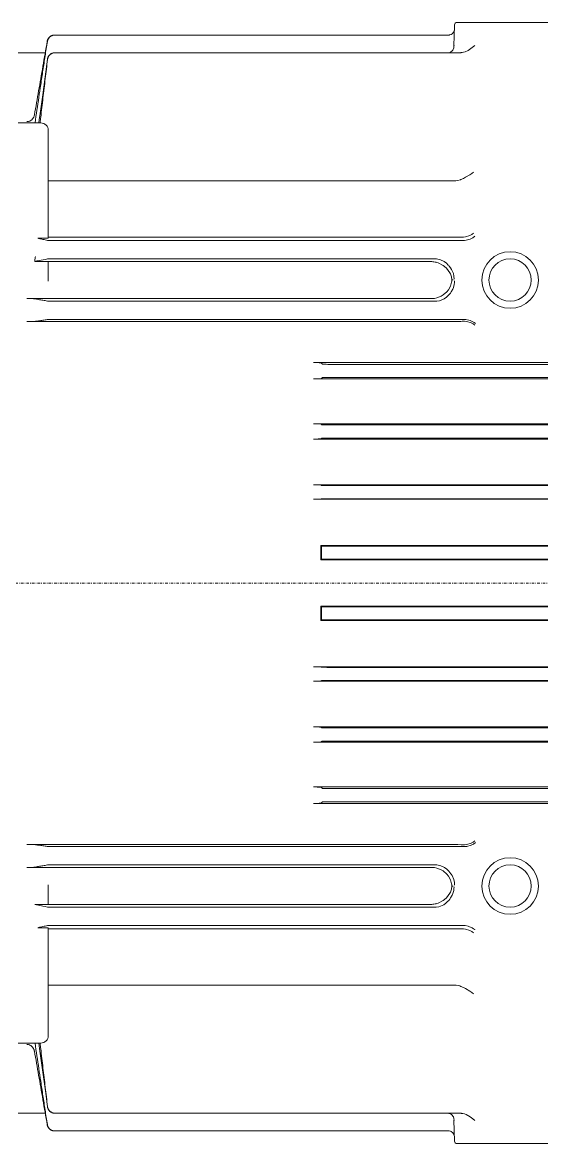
# Model space of a CAD drawing. Header units: metres. Extents: x -105 to 1484, y -92 to 1115.
# Drawn here: x 1021.1 to 1124, y 834.2 to 1056.2 of the extents above; entities that cross this region are included whole.
import ezdxf

# ---------------------------------------------------------------- set-up
doc = ezdxf.new("R2010")
doc.units = ezdxf.units.M
doc.linetypes.add('DASHDOT', pattern=[1, 0.5, -0.25, 0, -0.25])
doc.layers.add('1', color=7, linetype='CONTINUOUS')
doc.layers.add('4', color=7, linetype='CONTINUOUS')

# ---------------------------------------------------------------- blocks, each defined once
blk = doc.blocks.new('BLOCK001')
at = {"layer": '1', "color": 15, "linetype": 'DASHDOT', "lineweight": 9}
blk.add_line((513.71, 945.17), (1483.99, 945.17), dxfattribs=at)
at = {"layer": '4', "color": 15, "linetype": 'CONTINUOUS', "lineweight": 9}
for p, q in [((1106.73, 1055.69), (1106.62, 1051.5)), ((1107.23, 1056.17), (1128.26, 1056.17)), ((1102.68, 1053.67), (1027.53, 1053.67)), ((1025.64, 1050.17), (1020.24, 1050.17)), ((1027.58, 1050.17), (1107.82, 1050.17)), ((1020.24, 1036.28), (1024.74, 1036.28)), ((1026.24, 1034.78), (1026.24, 1034.41)), ((1026.24, 1034.41), (1026.24, 1023.14)), ((1106.55, 1024.78), (1026.24, 1024.78)), ((1026.24, 1023.14), (1026.24, 1021.54)), ((1026.24, 1013.47), (1026.24, 1021.54)), ((1024.74, 1013.43), (1024.18, 1013.43)), ((1026.24, 1013.64), (1106.55, 1013.64)), ((1027.58, 1012.97), (1107.82, 1012.97)), ((1023.55, 1008.86), (1026.24, 1008.86)), ((1026.24, 1004.96), (1026.24, 1008.86)), ((1102.03, 1008.81), (1026.24, 1008.81)), ((1027.56, 1009.37), (1102.59, 1009.37)), ((1021.98, 1001.49), (1102.16, 1001.49)), ((1102.68, 1000.97), (1027.53, 1000.97)), ((1103.65, 996.92), (1022.01, 996.92)), ((1107.94, 997.37), (1027.51, 997.37)), ((1078.79, 988.81), (1113.45, 988.81)), ((1275.55, 988.47), (1082.04, 988.47)), ((1122.04, 988.81), (1203.45, 988.81)), ((1275.57, 985.87), (1082.01, 985.87)), ((1279.74, 985.57), (1078.78, 985.57)), ((1078.78, 976.69), (1279.74, 976.69)), ((1275.68, 976.47), (1081.92, 976.47)), ((1279.74, 973.68), (1078.78, 973.68)), ((1275.71, 973.87), (1081.9, 973.87)), ((1078.78, 964.61), (1196.71, 964.61)), ((1196.77, 964.47), (1081.84, 964.47)), ((1195.46, 961.75), (1078.78, 961.75)), ((1195.55, 961.87), (1081.83, 961.87)), ((1080.24, 952.57), (1080.24, 949.78)), ((1080.24, 952.57), (1279.74, 952.57)), ((1276.02, 952.47), (1080.34, 952.47)), ((1279.74, 949.78), (1080.24, 949.78)), ((1276.04, 949.87), (1080.34, 949.87)), ((1080.24, 940.57), (1080.24, 937.77)), ((1080.24, 940.57), (1279.74, 940.57)), ((1276.04, 940.47), (1080.34, 940.47)), ((1279.74, 937.77), (1080.24, 937.77)), ((1276.02, 937.87), (1080.34, 937.87)), ((1078.78, 928.6), (1195.46, 928.6)), ((1195.55, 928.47), (1081.83, 928.47)), ((1196.77, 925.87), (1081.84, 925.87)), ((1196.71, 925.73), (1078.78, 925.73)), ((1078.78, 916.67), (1279.74, 916.67)), ((1275.71, 916.47), (1081.9, 916.47)), ((1279.74, 913.65), (1078.78, 913.65)), ((1275.68, 913.87), (1081.92, 913.87)), ((1078.78, 904.78), (1279.74, 904.78)), ((1275.57, 904.47), (1082.01, 904.47)), ((1113.45, 901.53), (1078.79, 901.53)), ((1275.55, 901.87), (1082.04, 901.87)), ((1203.45, 901.53), (1122.04, 901.53)), ((1022.01, 893.42), (1103.65, 893.42)), ((1107.94, 892.97), (1027.51, 892.97)), ((1102.16, 888.85), (1021.98, 888.85)), ((1102.68, 889.37), (1027.53, 889.37)), ((1026.24, 881.48), (1026.24, 885.39)), ((1026.24, 881.48), (1023.55, 881.48)), ((1026.24, 881.54), (1102.03, 881.54)), ((1027.56, 880.97), (1102.59, 880.97)), ((1024.18, 876.91), (1024.74, 876.91)), ((1027.58, 877.37), (1107.82, 877.37)), ((1026.24, 868.81), (1026.24, 876.87)), ((1106.55, 876.71), (1026.24, 876.71)), ((1026.24, 868.81), (1026.24, 867.21)), ((1026.24, 867.21), (1026.24, 855.93)), ((1026.24, 865.56), (1106.55, 865.56)), ((1026.24, 855.93), (1026.24, 855.56)), ((1020.24, 854.06), (1024.74, 854.06)), ((1025.64, 840.17), (1020.24, 840.17)), ((1027.58, 840.17), (1107.82, 840.17)), ((1106.73, 834.66), (1106.62, 838.84)), ((1102.68, 836.67), (1027.53, 836.67)), ((1128.26, 834.17), (1107.23, 834.17))]:
    blk.add_line(p, q, dxfattribs=at)
for points in [[(1105.57, 1053.67), (1105.67, 1053.67), (1105.76, 1053.69), (1106.05, 1053.77), (1106.23, 1053.9), (1106.57, 1054.33), (1106.69, 1054.66), (1106.71, 1055)], [(1105.57, 1053.67), (1105.57, 1053.67), (1105.57, 1053.67), (1105.2, 1053.67), (1104.77, 1053.67), (1104.04, 1053.67), (1103.78, 1053.67), (1103.23, 1053.67), (1102.96, 1053.67), (1102.68, 1053.67)], [(1106.63, 1051.63), (1106.63, 1051.63), (1106.63, 1051.63), (1106.62, 1051.39), (1106.58, 1051.14), (1106.4, 1050.71), (1106.27, 1050.52), (1105.96, 1050.28), (1105.8, 1050.21), (1105.57, 1050.18), (1105.53, 1050.17), (1105.48, 1050.17)], [(1108.23, 1050.21), (1108.53, 1050.26), (1108.82, 1050.36), (1109.41, 1050.63), (1109.7, 1050.81), (1110.25, 1051.2), (1110.51, 1051.41), (1110.75, 1051.63), (1110.75, 1051.63), (1110.76, 1051.63)], [(1024.36, 1036.28), (1024.46, 1036.97), (1024.56, 1037.66), (1025.14, 1041.83), (1025.62, 1045.37), (1026.07, 1048.87)], [(1023.49, 1037.9), (1023.44, 1037.66), (1023.36, 1037.44), (1023.11, 1037.06), (1022.97, 1036.9), (1022.68, 1036.7), (1022.55, 1036.64), (1022.29, 1036.56), (1022.15, 1036.53), (1022.01, 1036.53)], [(1108, 1025.06), (1108.47, 1025.26), (1108.92, 1025.5), (1109.76, 1026), (1110.14, 1026.26), (1110.48, 1026.53), (1110.48, 1026.53), (1110.48, 1026.53)], [(1106.55, 1024.78), (1106.96, 1024.78), (1107.37, 1024.84), (1107.84, 1024.99), (1107.92, 1025.02), (1108, 1025.06)], [(1108, 1013.63), (1107.79, 1013.63), (1107.56, 1013.63), (1107.07, 1013.64), (1106.81, 1013.64), (1106.55, 1013.64)], [(1108, 1013.63), (1108.47, 1013.63), (1108.92, 1013.7), (1109.76, 1013.98), (1110.14, 1014.18), (1110.48, 1014.44), (1110.48, 1014.44), (1110.48, 1014.44)], [(1110.76, 1013.82), (1110.75, 1013.82), (1110.75, 1013.82), (1110.33, 1013.49), (1109.84, 1013.25), (1109.04, 1013.04), (1108.72, 1012.99), (1108.34, 1012.97), (1108.29, 1012.97), (1108.23, 1012.97)], [(1023.69, 1009.85), (1023.66, 1009.67), (1023.63, 1009.47), (1023.59, 1009.14), (1023.57, 1009), (1023.55, 1008.86)], [(1026.07, 1009.34), (1025.66, 1009.26), (1025.23, 1009.17), (1024.4, 1009.02), (1023.98, 1008.94), (1023.55, 1008.86)], [(1105.48, 1008.14), (1105.48, 1008.14), (1105.47, 1008.14), (1105.11, 1008.52), (1104.68, 1008.82), (1103.95, 1009.14), (1103.68, 1009.23), (1103.14, 1009.34), (1102.87, 1009.37), (1102.59, 1009.37)], [(1103.25, 1008.62), (1103.5, 1008.55), (1103.72, 1008.45), (1104.21, 1008.2), (1104.46, 1008.04), (1105.05, 1007.57), (1105.33, 1007.24), (1105.92, 1006.38), (1106.14, 1005.78), (1106.2, 1005.21)], [(1105.48, 1008.14), (1105.57, 1008.04), (1105.67, 1007.93), (1105.96, 1007.55), (1106.14, 1007.26), (1106.51, 1006.43), (1106.62, 1005.9), (1106.63, 1005.35), (1106.63, 1005.35), (1106.63, 1005.35)], [(1106.2, 1005.21), (1106.19, 1004.97), (1106.15, 1004.73), (1106.01, 1004.21), (1105.9, 1003.92), (1105.53, 1003.23), (1105.22, 1002.83), (1104.49, 1002.2), (1104.09, 1001.95), (1103.23, 1001.61), (1102.78, 1001.52), (1102.32, 1001.5)], [(1106.72, 1005), (1106.72, 1004.99), (1106.72, 1004.99), (1106.72, 1004.65), (1106.67, 1004.31), (1106.49, 1003.66), (1106.36, 1003.34), (1106.05, 1002.8), (1105.9, 1002.58), (1105.67, 1002.31), (1105.62, 1002.26), (1105.57, 1002.21)], [(1106.43, 1005.21), (1106.43, 1005.21), (1106.43, 1005.21), (1106.35, 1005.21), (1106.28, 1005.21), (1106.2, 1005.21)], [(1023.46, 1001.45), (1023.42, 1001.46), (1023.34, 1001.47), (1023.09, 1001.48), (1022.94, 1001.48), (1022.65, 1001.49), (1022.52, 1001.49), (1022.26, 1001.49), (1022.12, 1001.49), (1021.98, 1001.49)], [(1102.68, 1000.97), (1103.2, 1000.97), (1103.72, 1001.07), (1104.68, 1001.47), (1105.12, 1001.76), (1105.52, 1002.15), (1105.54, 1002.18), (1105.57, 1002.21)], [(1103.65, 996.92), (1104.22, 996.92), (1104.79, 996.93), (1106.05, 996.94), (1106.74, 996.95), (1107.66, 996.97), (1107.97, 996.98), (1108.24, 996.99)], [(1108.24, 996.99), (1108.73, 997), (1109.17, 996.93), (1109.99, 996.69), (1110.39, 996.5), (1110.74, 996.24), (1110.74, 996.24), (1110.75, 996.24)], [(1108.38, 997.37), (1108.68, 997.38), (1108.98, 997.34), (1109.56, 997.22), (1109.84, 997.13), (1110.38, 996.88), (1110.64, 996.73), (1110.87, 996.55), (1110.88, 996.54), (1110.88, 996.54)], [(1080.28, 988.77), (1080.28, 988.78), (1080.23, 988.78), (1080.04, 988.79), (1079.91, 988.8), (1079.62, 988.81), (1079.47, 988.81), (1079.14, 988.81), (1078.96, 988.81), (1078.79, 988.81)], [(1080.54, 988.51), (1080.53, 988.52), (1080.52, 988.54), (1080.43, 988.62), (1080.36, 988.7), (1080.28, 988.77)], [(1082.04, 988.47), (1081.85, 988.47), (1081.65, 988.47), (1081.29, 988.48), (1081.13, 988.48), (1080.85, 988.49), (1080.74, 988.49), (1080.59, 988.5), (1080.55, 988.51), (1080.54, 988.51)], [(1122.04, 988.81), (1121.19, 988.81), (1120.36, 988.81), (1119.05, 988.81), (1118.76, 988.81), (1118.28, 988.81), (1118.1, 988.81), (1117.77, 988.81), (1117.62, 988.81), (1117.27, 988.81), (1117.08, 988.81), (1116.54, 988.81), (1116.19, 988.81), (1115.04, 988.81), (1114.38, 988.81), (1113.61, 988.81), (1113.53, 988.81), (1113.45, 988.81)], [(1080.28, 985.61), (1080.35, 985.68), (1080.42, 985.75), (1080.5, 985.82), (1080.5, 985.83), (1080.51, 985.83)], [(1080.51, 985.83), (1080.52, 985.84), (1080.56, 985.84), (1080.72, 985.85), (1080.83, 985.86), (1081.11, 985.87), (1081.28, 985.87), (1081.64, 985.87), (1081.82, 985.87), (1082.01, 985.87)], [(1078.78, 985.57), (1078.97, 985.57), (1079.15, 985.57), (1079.49, 985.57), (1079.65, 985.58), (1079.93, 985.58), (1080.05, 985.59), (1080.23, 985.6), (1080.28, 985.6), (1080.28, 985.61)], [(1080.28, 976.65), (1080.28, 976.66), (1080.23, 976.66), (1080.06, 976.67), (1079.93, 976.68), (1079.65, 976.68), (1079.49, 976.69), (1079.15, 976.69), (1078.97, 976.69), (1078.78, 976.69)], [(1080.42, 976.51), (1080.42, 976.52), (1080.41, 976.52), (1080.37, 976.57), (1080.32, 976.61), (1080.28, 976.65)], [(1081.92, 976.47), (1081.73, 976.47), (1081.53, 976.47), (1081.17, 976.48), (1081.01, 976.48), (1080.73, 976.49), (1080.62, 976.49), (1080.47, 976.5), (1080.43, 976.51), (1080.42, 976.51)], [(1078.78, 973.68), (1078.97, 973.68), (1079.16, 973.68), (1079.51, 973.68), (1079.68, 973.69), (1079.96, 973.69), (1080.07, 973.7), (1080.23, 973.71), (1080.28, 973.71), (1080.28, 973.72)], [(1080.4, 973.83), (1080.41, 973.84), (1080.45, 973.84), (1080.61, 973.85), (1080.72, 973.86), (1081, 973.87), (1081.17, 973.87), (1081.52, 973.87), (1081.71, 973.87), (1081.9, 973.87)], [(1080.28, 964.57), (1080.28, 964.58), (1080.23, 964.58), (1080.07, 964.59), (1079.95, 964.6), (1079.66, 964.6), (1079.5, 964.61), (1079.14, 964.61), (1078.96, 964.61), (1078.78, 964.61)], [(1081.84, 964.47), (1081.65, 964.47), (1081.45, 964.47), (1081.09, 964.48), (1080.93, 964.48), (1080.65, 964.49), (1080.54, 964.49), (1080.39, 964.5), (1080.35, 964.51), (1080.34, 964.51)], [(1078.78, 961.75), (1078.98, 961.75), (1079.17, 961.75), (1079.53, 961.75), (1079.69, 961.75), (1079.97, 961.76), (1080.08, 961.77), (1080.23, 961.78), (1080.28, 961.78), (1080.28, 961.79)], [(1080.33, 961.83), (1080.34, 961.84), (1080.38, 961.84), (1080.54, 961.85), (1080.65, 961.86), (1080.93, 961.87), (1081.1, 961.87), (1081.46, 961.87), (1081.64, 961.87), (1081.83, 961.87)], [(1080.34, 952.47), (1080.33, 952.48), (1080.32, 952.49), (1080.29, 952.52), (1080.27, 952.55), (1080.24, 952.57)], [(1080.34, 949.87), (1080.34, 950.31), (1080.34, 950.74), (1080.34, 951.61), (1080.34, 952.04), (1080.34, 952.47)], [(1080.24, 949.78), (1080.27, 949.8), (1080.29, 949.83), (1080.32, 949.86), (1080.33, 949.87), (1080.34, 949.87)], [(1080.34, 940.47), (1080.33, 940.48), (1080.32, 940.49), (1080.29, 940.52), (1080.27, 940.54), (1080.24, 940.57)], [(1080.34, 937.87), (1080.34, 938.3), (1080.34, 938.74), (1080.34, 939.6), (1080.34, 940.04), (1080.34, 940.47)], [(1080.24, 937.77), (1080.27, 937.8), (1080.29, 937.82), (1080.32, 937.86), (1080.33, 937.86), (1080.34, 937.87)], [(1080.28, 928.56), (1080.28, 928.57), (1080.23, 928.57), (1080.07, 928.58), (1079.96, 928.58), (1079.67, 928.59), (1079.51, 928.59), (1079.15, 928.6), (1078.97, 928.6), (1078.78, 928.6)], [(1081.83, 928.47), (1081.64, 928.47), (1081.44, 928.47), (1081.08, 928.48), (1080.92, 928.48), (1080.64, 928.49), (1080.53, 928.49), (1080.38, 928.5), (1080.34, 928.51), (1080.33, 928.51)], [(1078.78, 925.73), (1078.97, 925.73), (1079.16, 925.73), (1079.52, 925.74), (1079.68, 925.74), (1079.96, 925.75), (1080.07, 925.75), (1080.23, 925.76), (1080.28, 925.77), (1080.28, 925.77)], [(1080.34, 925.83), (1080.35, 925.84), (1080.39, 925.84), (1080.55, 925.85), (1080.66, 925.86), (1080.94, 925.87), (1081.11, 925.87), (1081.47, 925.87), (1081.65, 925.87), (1081.84, 925.87)], [(1080.28, 916.63), (1080.28, 916.63), (1080.23, 916.64), (1080.06, 916.65), (1079.95, 916.65), (1079.66, 916.66), (1079.49, 916.66), (1079.14, 916.67), (1078.96, 916.67), (1078.78, 916.67)], [(1081.9, 916.47), (1081.7, 916.47), (1081.51, 916.47), (1081.15, 916.48), (1080.99, 916.48), (1080.71, 916.49), (1080.6, 916.49), (1080.45, 916.5), (1080.41, 916.51), (1080.4, 916.51)], [(1078.78, 913.65), (1078.97, 913.65), (1079.15, 913.66), (1079.5, 913.66), (1079.66, 913.66), (1079.94, 913.67), (1080.06, 913.67), (1080.23, 913.68), (1080.28, 913.69), (1080.28, 913.69)], [(1080.28, 913.69), (1080.32, 913.74), (1080.36, 913.78), (1080.41, 913.82), (1080.42, 913.83), (1080.42, 913.83)], [(1080.42, 913.83), (1080.43, 913.84), (1080.47, 913.84), (1080.63, 913.85), (1080.74, 913.86), (1081.02, 913.87), (1081.19, 913.87), (1081.54, 913.87), (1081.73, 913.87), (1081.92, 913.87)], [(1080.28, 904.74), (1080.28, 904.74), (1080.23, 904.75), (1080.05, 904.76), (1079.93, 904.76), (1079.64, 904.77), (1079.48, 904.77), (1079.14, 904.78), (1078.97, 904.78), (1078.78, 904.78)], [(1080.51, 904.51), (1080.51, 904.51), (1080.51, 904.52), (1080.43, 904.59), (1080.36, 904.66), (1080.28, 904.74)], [(1082.01, 904.47), (1081.82, 904.47), (1081.62, 904.47), (1081.26, 904.48), (1081.1, 904.48), (1080.82, 904.49), (1080.71, 904.49), (1080.56, 904.5), (1080.52, 904.51), (1080.51, 904.51)], [(1078.79, 901.53), (1078.96, 901.53), (1079.14, 901.53), (1079.47, 901.54), (1079.63, 901.54), (1079.91, 901.55), (1080.03, 901.55), (1080.17, 901.56), (1080.21, 901.56), (1080.27, 901.57), (1080.28, 901.57), (1080.28, 901.57)], [(1080.28, 901.57), (1080.35, 901.64), (1080.42, 901.71), (1080.51, 901.8), (1080.52, 901.82), (1080.54, 901.83)], [(1080.54, 901.83), (1080.55, 901.84), (1080.59, 901.84), (1080.75, 901.85), (1080.86, 901.86), (1081.14, 901.87), (1081.31, 901.87), (1081.66, 901.87), (1081.85, 901.87), (1082.04, 901.87)], [(1113.45, 901.53), (1114.3, 901.53), (1115.12, 901.53), (1116.44, 901.53), (1116.73, 901.53), (1117.21, 901.53), (1117.38, 901.53), (1117.71, 901.53), (1117.87, 901.53), (1118.21, 901.53), (1118.4, 901.53), (1118.95, 901.53), (1119.29, 901.53), (1120.45, 901.53), (1121.11, 901.53), (1121.88, 901.53), (1121.96, 901.53), (1122.04, 901.53)], [(1023.49, 893.39), (1023.44, 893.39), (1023.36, 893.4), (1023.11, 893.41), (1022.97, 893.41), (1022.68, 893.42), (1022.55, 893.42), (1022.29, 893.42), (1022.15, 893.42), (1022.01, 893.42)], [(1108.24, 893.36), (1108.15, 893.36), (1108.05, 893.36), (1107.35, 893.38), (1106.62, 893.4), (1105.48, 893.41), (1105.11, 893.42), (1104.38, 893.42), (1104.02, 893.42), (1103.65, 893.42)], [(1108.24, 893.36), (1108.73, 893.34), (1109.17, 893.41), (1109.99, 893.65), (1110.39, 893.85), (1110.74, 894.1), (1110.74, 894.1), (1110.75, 894.1)], [(1110.88, 893.8), (1110.88, 893.8), (1110.87, 893.8), (1110.46, 893.49), (1109.99, 893.25), (1109.17, 893.03), (1108.86, 892.99), (1108.49, 892.97), (1108.44, 892.97), (1108.38, 892.97)], [(1021.98, 888.85), (1022.14, 888.85), (1022.31, 888.85), (1022.62, 888.86), (1022.77, 888.86), (1023.06, 888.87), (1023.18, 888.87), (1023.37, 888.88), (1023.43, 888.89), (1023.46, 888.89)], [(1102.32, 888.85), (1102.78, 888.83), (1103.23, 888.73), (1104.09, 888.39), (1104.49, 888.15), (1105.22, 887.51), (1105.53, 887.12), (1105.9, 886.42), (1106.01, 886.14), (1106.15, 885.62), (1106.19, 885.38), (1106.2, 885.14)], [(1105.57, 888.14), (1105.57, 888.14), (1105.57, 888.14), (1105.2, 888.52), (1104.77, 888.82), (1104.04, 889.14), (1103.78, 889.23), (1103.23, 889.34), (1102.96, 889.37), (1102.68, 889.37)], [(1105.57, 888.14), (1105.67, 888.04), (1105.76, 887.93), (1106.05, 887.55), (1106.23, 887.26), (1106.6, 886.43), (1106.71, 885.9), (1106.72, 885.35), (1106.72, 885.35), (1106.72, 885.35)], [(1103.25, 881.72), (1103.5, 881.8), (1103.72, 881.89), (1104.21, 882.14), (1104.46, 882.31), (1105.05, 882.77), (1105.33, 883.1), (1105.92, 883.96), (1106.14, 884.56), (1106.2, 885.14)], [(1106.63, 885), (1106.63, 884.99), (1106.63, 884.99), (1106.62, 884.65), (1106.58, 884.31), (1106.4, 883.66), (1106.27, 883.34), (1105.96, 882.8), (1105.8, 882.57), (1105.57, 882.31), (1105.53, 882.26), (1105.48, 882.21)], [(1106.2, 885.14), (1106.28, 885.14), (1106.35, 885.14), (1106.43, 885.14), (1106.43, 885.14), (1106.43, 885.14)], [(1023.55, 881.48), (1023.93, 881.42), (1024.3, 881.35), (1025.14, 881.19), (1025.62, 881.1), (1026.07, 881.01)], [(1102.59, 880.97), (1103.11, 880.97), (1103.63, 881.07), (1104.59, 881.47), (1105.03, 881.76), (1105.42, 882.15), (1105.45, 882.18), (1105.48, 882.21)], [(1108.23, 877.37), (1108.53, 877.38), (1108.82, 877.34), (1109.41, 877.22), (1109.7, 877.12), (1110.25, 876.87), (1110.51, 876.71), (1110.75, 876.53), (1110.75, 876.52), (1110.76, 876.52)], [(1106.55, 876.71), (1106.96, 876.71), (1107.37, 876.71), (1107.84, 876.71), (1107.92, 876.71), (1108, 876.72)], [(1108, 876.72), (1108.47, 876.72), (1108.92, 876.65), (1109.76, 876.36), (1110.14, 876.16), (1110.48, 875.91), (1110.48, 875.9), (1110.48, 875.9)], [(1108, 865.29), (1107.79, 865.38), (1107.56, 865.45), (1107.07, 865.54), (1106.81, 865.56), (1106.55, 865.56)], [(1108, 865.29), (1108.47, 865.08), (1108.92, 864.85), (1109.76, 864.35), (1110.14, 864.08), (1110.48, 863.82), (1110.48, 863.81), (1110.48, 863.81)], [(1026.07, 841.48), (1025.66, 844.64), (1025.23, 847.83), (1024.66, 852), (1024.51, 853.03), (1024.36, 854.06)], [(1105.48, 840.17), (1105.57, 840.17), (1105.67, 840.16), (1105.96, 840.07), (1106.14, 839.95), (1106.51, 839.49), (1106.62, 839.11), (1106.63, 838.72), (1106.63, 838.71), (1106.63, 838.71)], [(1110.76, 838.71), (1110.75, 838.71), (1110.75, 838.72), (1110.33, 839.1), (1109.84, 839.47), (1109.04, 839.9), (1108.72, 840.03), (1108.34, 840.12), (1108.29, 840.13), (1108.23, 840.14)], [(1102.68, 836.67), (1103.2, 836.67), (1103.72, 836.67), (1104.68, 836.67), (1105.12, 836.67), (1105.52, 836.67), (1105.54, 836.67), (1105.57, 836.67)], [(1106.71, 835.34), (1106.7, 835.54), (1106.65, 835.74), (1106.49, 836.13), (1106.36, 836.32), (1106.05, 836.56), (1105.9, 836.64), (1105.67, 836.67), (1105.62, 836.67), (1105.57, 836.67)]]:
    blk.add_lwpolyline(points, dxfattribs=at)
for centre, radius in [((1117.74, 1005.17), 5.6), ((1117.74, 1005.17), 4.19), ((1117.74, 885.17), 5.6), ((1117.74, 885.17), 4.19)]:
    blk.add_circle(centre, radius, dxfattribs=at)
for centre, radius, start, end in [((1107.23, 1055.67), 0.5, 90, 178.5), ((1024.74, 1034.78), 1.5, 0, 90), ((1024.74, 855.56), 1.5, 270, 0), ((1107.23, 834.67), 0.5, 181.5, 270)]:
    blk.add_arc(centre, radius, start, end, dxfattribs=at)
for centre, major_axis, start_param, end_param in [((1024.74, 1013.47), (1.5, 0), -1.570796, 0), ((1024.74, 876.87), (-1.5, 0), 3.141593, -1.570796)]:
    blk.add_ellipse(centre, major_axis=major_axis, ratio=0.028378, start_param=start_param, end_param=end_param, dxfattribs=at)
for points in [[(1024.74, 1045.01), (1024.89, 1045.83), (1025.17, 1047.48), (1025.6, 1049.95), (1025.89, 1051.6), (1026.03, 1052.43)], [(1026.05, 1052.4), (1025.9, 1051.45), (1025.61, 1049.55), (1025.17, 1046.7), (1024.89, 1044.8), (1024.74, 1043.85)], [(1026.18, 1052.87), (1026.15, 1052.82), (1026.11, 1052.73), (1026.06, 1052.58), (1026.04, 1052.48), (1026.03, 1052.43)], [(1026.05, 1052.4), (1026.06, 1052.47), (1026.09, 1052.59), (1026.15, 1052.78), (1026.21, 1052.89), (1026.25, 1052.95)], [(1026.45, 1053.24), (1026.42, 1053.2), (1026.35, 1053.13), (1026.26, 1053), (1026.2, 1052.91), (1026.18, 1052.87)], [(1026.25, 1052.95), (1026.27, 1052.99), (1026.33, 1053.08), (1026.44, 1053.2), (1026.51, 1053.28), (1026.55, 1053.31)], [(1026.54, 1053.32), (1026.53, 1053.31), (1026.51, 1053.29), (1026.48, 1053.27), (1026.46, 1053.25), (1026.45, 1053.24)], [(1026.94, 1053.56), (1026.89, 1053.54), (1026.8, 1053.5), (1026.66, 1053.42), (1026.58, 1053.35), (1026.54, 1053.32)], [(1026.55, 1053.31), (1026.56, 1053.32), (1026.58, 1053.33), (1026.61, 1053.36), (1026.63, 1053.37), (1026.63, 1053.38)], [(1026.63, 1053.38), (1026.68, 1053.41), (1026.77, 1053.47), (1026.91, 1053.54), (1027.01, 1053.58), (1027.06, 1053.6)], [(1027.51, 1053.67), (1027.44, 1053.67), (1027.31, 1053.66), (1027.12, 1053.63), (1027, 1053.58), (1026.94, 1053.56)], [(1027.06, 1053.6), (1027.11, 1053.61), (1027.21, 1053.64), (1027.37, 1053.67), (1027.48, 1053.67), (1027.53, 1053.67)], [(1026.64, 1049.84), (1026.68, 1049.88), (1026.78, 1049.94), (1026.92, 1050.03), (1027.03, 1050.07), (1027.08, 1050.09)], [(1027.56, 1050.17), (1027.5, 1050.17), (1027.37, 1050.16), (1027.18, 1050.13), (1027.05, 1050.08), (1026.99, 1050.06)], [(1027.08, 1050.09), (1027.13, 1050.11), (1027.24, 1050.14), (1027.41, 1050.17), (1027.52, 1050.17), (1027.58, 1050.17)], [(1107.82, 1050.17), (1107.87, 1050.17), (1107.95, 1050.18), (1108.09, 1050.19), (1108.18, 1050.2), (1108.23, 1050.21)], [(1026.09, 1048.85), (1025.94, 1047.58), (1025.64, 1045.04), (1025.19, 1041.22), (1024.89, 1038.69), (1024.74, 1037.42)], [(1026.22, 1049.34), (1026.19, 1049.29), (1026.15, 1049.19), (1026.1, 1049.03), (1026.08, 1048.92), (1026.07, 1048.87)], [(1026.09, 1048.85), (1026.09, 1048.91), (1026.12, 1049.04), (1026.18, 1049.23), (1026.23, 1049.34), (1026.27, 1049.4)], [(1026.51, 1049.74), (1026.47, 1049.7), (1026.39, 1049.62), (1026.3, 1049.49), (1026.24, 1049.39), (1026.22, 1049.34)], [(1026.27, 1049.4), (1026.29, 1049.45), (1026.35, 1049.54), (1026.46, 1049.68), (1026.54, 1049.76), (1026.58, 1049.79)], [(1026.57, 1049.8), (1026.56, 1049.79), (1026.55, 1049.78), (1026.53, 1049.76), (1026.51, 1049.75), (1026.51, 1049.74)], [(1026.99, 1050.06), (1026.94, 1050.04), (1026.84, 1049.99), (1026.7, 1049.9), (1026.61, 1049.84), (1026.57, 1049.8)], [(1026.58, 1049.79), (1026.59, 1049.8), (1026.6, 1049.81), (1026.62, 1049.83), (1026.63, 1049.84), (1026.64, 1049.84)], [(1023.49, 1037.9), (1023.63, 1038.69), (1023.91, 1040.27), (1024.33, 1042.64), (1024.6, 1044.22), (1024.74, 1045.01)], [(1024.74, 1043.85), (1024.62, 1043.01), (1024.36, 1041.33), (1023.99, 1038.81), (1023.74, 1037.12), (1023.61, 1036.28)], [(1024.74, 1037.42), (1024.73, 1037.29), (1024.7, 1037.04), (1024.65, 1036.66), (1024.62, 1036.41), (1024.61, 1036.28)], [(1024.18, 1013.43), (1024.24, 1013.42), (1024.37, 1013.39), (1024.55, 1013.35), (1024.68, 1013.32), (1024.74, 1013.31)], [(1024.74, 1013.31), (1024.89, 1013.27), (1025.19, 1013.21), (1025.64, 1013.11), (1025.94, 1013.04), (1026.09, 1013.01)], [(1026.23, 1013), (1026.21, 1013), (1026.16, 1013), (1026.11, 1013), (1026.09, 1013.01), (1026.09, 1013.01)], [(1026.52, 1012.98), (1026.48, 1012.99), (1026.41, 1012.99), (1026.31, 1012.99), (1026.26, 1012.99), (1026.23, 1013)], [(1026.58, 1012.98), (1026.57, 1012.98), (1026.56, 1012.98), (1026.54, 1012.98), (1026.53, 1012.98), (1026.52, 1012.98)], [(1027.01, 1012.98), (1026.96, 1012.98), (1026.85, 1012.98), (1026.71, 1012.98), (1026.62, 1012.98), (1026.58, 1012.98)], [(1027.58, 1012.97), (1027.51, 1012.97), (1027.38, 1012.97), (1027.19, 1012.97), (1027.07, 1012.98), (1027.01, 1012.98)], [(1108.23, 1012.97), (1108.18, 1012.97), (1108.09, 1012.97), (1107.95, 1012.97), (1107.87, 1012.97), (1107.82, 1012.97)], [(1026.07, 1009.34), (1026.08, 1009.34), (1026.11, 1009.34), (1026.17, 1009.35), (1026.23, 1009.35), (1026.26, 1009.35)], [(1026.26, 1009.35), (1026.29, 1009.35), (1026.35, 1009.36), (1026.45, 1009.36), (1026.53, 1009.36), (1026.57, 1009.36)], [(1026.57, 1009.36), (1026.58, 1009.36), (1026.59, 1009.36), (1026.62, 1009.36), (1026.63, 1009.36), (1026.64, 1009.36)], [(1026.64, 1009.36), (1026.68, 1009.37), (1026.77, 1009.37), (1026.92, 1009.37), (1027.02, 1009.37), (1027.07, 1009.37)], [(1027.07, 1009.37), (1027.13, 1009.37), (1027.23, 1009.37), (1027.4, 1009.37), (1027.51, 1009.37), (1027.56, 1009.37)], [(1103.25, 1008.62), (1103.12, 1008.66), (1102.86, 1008.73), (1102.45, 1008.8), (1102.17, 1008.81), (1102.03, 1008.81)], [(1023.46, 1001.45), (1023.6, 1001.43), (1023.89, 1001.38), (1024.31, 1001.31), (1024.6, 1001.26), (1024.74, 1001.23)], [(1024.74, 1001.23), (1024.89, 1001.21), (1025.17, 1001.16), (1025.61, 1001.08), (1025.9, 1001.03), (1026.05, 1001.01)], [(1102.16, 1001.49), (1102.18, 1001.49), (1102.21, 1001.49), (1102.27, 1001.49), (1102.3, 1001.5), (1102.32, 1001.5)], [(1026.19, 1000.99), (1026.17, 1001), (1026.13, 1001), (1026.08, 1001), (1026.05, 1001), (1026.05, 1001.01)], [(1026.48, 1000.98), (1026.44, 1000.99), (1026.37, 1000.99), (1026.27, 1000.99), (1026.22, 1000.99), (1026.19, 1000.99)], [(1026.55, 1000.98), (1026.54, 1000.98), (1026.53, 1000.98), (1026.5, 1000.98), (1026.48, 1000.98), (1026.48, 1000.98)], [(1026.96, 1000.98), (1026.91, 1000.98), (1026.81, 1000.98), (1026.68, 1000.98), (1026.59, 1000.98), (1026.55, 1000.98)], [(1027.53, 1000.97), (1027.46, 1000.97), (1027.33, 1000.97), (1027.14, 1000.97), (1027.02, 1000.98), (1026.96, 1000.98)], [(1022.01, 996.92), (1022.07, 996.92), (1022.18, 996.92), (1022.35, 996.93), (1022.46, 996.93), (1022.52, 996.93)], [(1022.52, 996.93), (1022.57, 996.93), (1022.68, 996.93), (1022.83, 996.93), (1022.92, 996.93), (1022.97, 996.93)], [(1022.97, 996.93), (1023.01, 996.94), (1023.1, 996.94), (1023.21, 996.94), (1023.28, 996.94), (1023.3, 996.95)], [(1023.3, 996.95), (1023.33, 996.95), (1023.39, 996.95), (1023.45, 996.96), (1023.48, 996.96), (1023.49, 996.96)], [(1024.74, 997.15), (1024.6, 997.13), (1024.33, 997.08), (1023.91, 997.02), (1023.63, 996.98), (1023.49, 996.96)], [(1026.03, 997.34), (1025.89, 997.32), (1025.6, 997.28), (1025.17, 997.21), (1024.89, 997.17), (1024.74, 997.15)], [(1026.03, 997.34), (1026.04, 997.34), (1026.07, 997.35), (1026.14, 997.35), (1026.2, 997.35), (1026.24, 997.35)], [(1026.24, 997.35), (1026.26, 997.36), (1026.32, 997.36), (1026.43, 997.36), (1026.5, 997.36), (1026.54, 997.36)], [(1026.54, 997.36), (1026.55, 997.36), (1026.57, 997.36), (1026.6, 997.37), (1026.62, 997.37), (1026.63, 997.37)], [(1026.63, 997.37), (1026.68, 997.37), (1026.76, 997.37), (1026.9, 997.37), (1027, 997.37), (1027.05, 997.37)], [(1027.05, 997.37), (1027.1, 997.37), (1027.2, 997.37), (1027.35, 997.37), (1027.46, 997.37), (1027.51, 997.37)], [(1107.94, 997.37), (1107.99, 997.37), (1108.08, 997.37), (1108.23, 997.37), (1108.33, 997.37), (1108.38, 997.37)], [(1080.28, 973.72), (1080.3, 973.73), (1080.32, 973.76), (1080.36, 973.8), (1080.39, 973.82), (1080.4, 973.83)], [(1080.34, 964.51), (1080.34, 964.52), (1080.32, 964.53), (1080.3, 964.55), (1080.29, 964.57), (1080.28, 964.57)], [(1080.28, 961.79), (1080.29, 961.79), (1080.3, 961.8), (1080.31, 961.82), (1080.33, 961.83), (1080.33, 961.83)], [(1080.33, 928.51), (1080.33, 928.52), (1080.31, 928.53), (1080.3, 928.54), (1080.29, 928.56), (1080.28, 928.56)], [(1080.28, 925.77), (1080.29, 925.78), (1080.3, 925.79), (1080.32, 925.81), (1080.34, 925.83), (1080.34, 925.83)], [(1080.4, 916.51), (1080.39, 916.52), (1080.36, 916.55), (1080.32, 916.59), (1080.3, 916.62), (1080.28, 916.63)], [(1023.49, 893.39), (1023.63, 893.37), (1023.91, 893.32), (1024.33, 893.26), (1024.6, 893.22), (1024.74, 893.2)], [(1024.74, 893.2), (1024.89, 893.18), (1025.17, 893.14), (1025.6, 893.07), (1025.89, 893.03), (1026.03, 893.01)], [(1026.18, 892.99), (1026.15, 893), (1026.11, 893), (1026.06, 893), (1026.04, 893), (1026.03, 893.01)], [(1026.45, 892.98), (1026.42, 892.99), (1026.35, 892.99), (1026.26, 892.99), (1026.2, 892.99), (1026.18, 892.99)], [(1026.54, 892.98), (1026.53, 892.98), (1026.51, 892.98), (1026.48, 892.98), (1026.46, 892.98), (1026.45, 892.98)], [(1026.94, 892.98), (1026.89, 892.98), (1026.8, 892.98), (1026.66, 892.98), (1026.58, 892.98), (1026.54, 892.98)], [(1027.51, 892.97), (1027.44, 892.97), (1027.31, 892.97), (1027.12, 892.97), (1027, 892.98), (1026.94, 892.98)], [(1108.38, 892.97), (1108.33, 892.97), (1108.23, 892.97), (1108.08, 892.97), (1107.99, 892.97), (1107.94, 892.97)], [(1024.74, 889.12), (1024.6, 889.09), (1024.31, 889.04), (1023.89, 888.97), (1023.6, 888.92), (1023.46, 888.89)], [(1026.05, 889.34), (1025.9, 889.31), (1025.61, 889.27), (1025.17, 889.19), (1024.89, 889.14), (1024.74, 889.12)], [(1026.05, 889.34), (1026.06, 889.34), (1026.09, 889.34), (1026.15, 889.35), (1026.21, 889.35), (1026.25, 889.35)], [(1026.25, 889.35), (1026.27, 889.36), (1026.33, 889.36), (1026.44, 889.36), (1026.51, 889.36), (1026.55, 889.36)], [(1026.55, 889.36), (1026.56, 889.36), (1026.58, 889.36), (1026.61, 889.36), (1026.63, 889.37), (1026.63, 889.37)], [(1026.63, 889.37), (1026.68, 889.37), (1026.77, 889.37), (1026.91, 889.37), (1027.01, 889.37), (1027.06, 889.37)], [(1027.06, 889.37), (1027.11, 889.37), (1027.21, 889.37), (1027.37, 889.37), (1027.48, 889.37), (1027.53, 889.37)], [(1102.32, 888.85), (1102.3, 888.85), (1102.27, 888.85), (1102.21, 888.85), (1102.18, 888.85), (1102.16, 888.85)], [(1102.03, 881.54), (1102.17, 881.54), (1102.45, 881.55), (1102.86, 881.61), (1103.12, 881.68), (1103.25, 881.72)], [(1026.22, 880.99), (1026.19, 881), (1026.15, 881), (1026.1, 881), (1026.08, 881.01), (1026.07, 881.01)], [(1026.51, 880.98), (1026.47, 880.99), (1026.39, 880.99), (1026.3, 880.99), (1026.24, 880.99), (1026.22, 880.99)], [(1026.57, 880.98), (1026.56, 880.98), (1026.55, 880.98), (1026.53, 880.98), (1026.51, 880.98), (1026.51, 880.98)], [(1026.99, 880.98), (1026.94, 880.98), (1026.84, 880.98), (1026.7, 880.98), (1026.61, 880.98), (1026.57, 880.98)], [(1027.56, 880.97), (1027.5, 880.97), (1027.37, 880.97), (1027.18, 880.97), (1027.05, 880.98), (1026.99, 880.98)], [(1024.74, 877.04), (1024.68, 877.03), (1024.56, 877), (1024.37, 876.96), (1024.24, 876.93), (1024.18, 876.91)], [(1026.09, 877.34), (1025.94, 877.31), (1025.64, 877.24), (1025.19, 877.14), (1024.89, 877.07), (1024.74, 877.04)], [(1026.09, 877.34), (1026.09, 877.34), (1026.12, 877.34), (1026.18, 877.35), (1026.23, 877.35), (1026.27, 877.35)], [(1026.27, 877.35), (1026.29, 877.35), (1026.35, 877.36), (1026.46, 877.36), (1026.54, 877.36), (1026.58, 877.36)], [(1026.58, 877.36), (1026.59, 877.36), (1026.6, 877.36), (1026.62, 877.36), (1026.63, 877.36), (1026.64, 877.36)], [(1026.64, 877.36), (1026.68, 877.37), (1026.78, 877.37), (1026.92, 877.37), (1027.03, 877.37), (1027.08, 877.37)], [(1027.08, 877.37), (1027.13, 877.37), (1027.24, 877.37), (1027.41, 877.37), (1027.52, 877.37), (1027.58, 877.37)], [(1107.82, 877.37), (1107.87, 877.37), (1107.95, 877.37), (1108.09, 877.37), (1108.18, 877.37), (1108.23, 877.37)], [(1022.01, 853.81), (1022.07, 853.81), (1022.18, 853.8), (1022.35, 853.77), (1022.46, 853.73), (1022.52, 853.71)], [(1022.52, 853.71), (1022.57, 853.69), (1022.68, 853.64), (1022.83, 853.54), (1022.92, 853.47), (1022.97, 853.42)], [(1022.97, 853.42), (1023.01, 853.38), (1023.1, 853.29), (1023.21, 853.14), (1023.28, 853.03), (1023.3, 852.98)], [(1023.3, 852.98), (1023.33, 852.92), (1023.39, 852.81), (1023.45, 852.63), (1023.48, 852.51), (1023.49, 852.45)], [(1023.61, 854.06), (1023.74, 853.22), (1023.99, 851.54), (1024.36, 849.02), (1024.62, 847.34), (1024.74, 846.5)], [(1024.61, 854.06), (1024.62, 853.94), (1024.65, 853.69), (1024.7, 853.32), (1024.73, 853.07), (1024.74, 852.95)], [(1024.74, 852.95), (1024.89, 851.68), (1025.19, 849.14), (1025.64, 845.31), (1025.94, 842.77), (1026.09, 841.5)], [(1024.74, 845.34), (1024.6, 846.13), (1024.33, 847.71), (1023.91, 850.08), (1023.63, 851.66), (1023.49, 852.45)], [(1024.74, 846.5), (1024.89, 845.55), (1025.17, 843.65), (1025.61, 840.8), (1025.9, 838.89), (1026.05, 837.94)], [(1026.03, 837.92), (1025.89, 838.74), (1025.6, 840.39), (1025.17, 842.87), (1024.89, 844.51), (1024.74, 845.34)], [(1026.07, 841.48), (1026.08, 841.41), (1026.11, 841.29), (1026.17, 841.1), (1026.23, 840.99), (1026.26, 840.93)], [(1026.23, 841.01), (1026.21, 841.07), (1026.16, 841.17), (1026.11, 841.33), (1026.09, 841.44), (1026.09, 841.5)], [(1026.52, 840.61), (1026.48, 840.64), (1026.41, 840.73), (1026.31, 840.87), (1026.26, 840.96), (1026.23, 841.01)], [(1026.26, 840.93), (1026.29, 840.88), (1026.35, 840.79), (1026.45, 840.66), (1026.53, 840.58), (1026.57, 840.55)], [(1026.58, 840.55), (1026.57, 840.56), (1026.56, 840.57), (1026.54, 840.59), (1026.53, 840.6), (1026.52, 840.61)], [(1026.57, 840.55), (1026.58, 840.54), (1026.59, 840.53), (1026.62, 840.51), (1026.63, 840.5), (1026.64, 840.49)], [(1027.01, 840.29), (1026.96, 840.31), (1026.85, 840.36), (1026.71, 840.45), (1026.62, 840.52), (1026.58, 840.55)], [(1026.64, 840.49), (1026.68, 840.46), (1026.77, 840.39), (1026.92, 840.32), (1027.02, 840.27), (1027.07, 840.26)], [(1027.58, 840.17), (1027.51, 840.17), (1027.38, 840.18), (1027.19, 840.22), (1027.07, 840.26), (1027.01, 840.29)], [(1027.07, 840.26), (1027.13, 840.24), (1027.23, 840.21), (1027.4, 840.18), (1027.51, 840.17), (1027.56, 840.17)], [(1108.23, 840.14), (1108.18, 840.15), (1108.09, 840.16), (1107.95, 840.17), (1107.87, 840.17), (1107.82, 840.17)], [(1026.03, 837.92), (1026.04, 837.85), (1026.07, 837.73), (1026.14, 837.55), (1026.2, 837.43), (1026.24, 837.38)], [(1026.19, 837.49), (1026.17, 837.54), (1026.13, 837.64), (1026.08, 837.79), (1026.05, 837.89), (1026.05, 837.94)], [(1026.48, 837.11), (1026.44, 837.14), (1026.37, 837.22), (1026.27, 837.35), (1026.22, 837.44), (1026.19, 837.49)], [(1026.24, 837.38), (1026.26, 837.33), (1026.32, 837.25), (1026.43, 837.13), (1026.5, 837.06), (1026.54, 837.03)], [(1026.55, 837.03), (1026.54, 837.04), (1026.53, 837.06), (1026.5, 837.08), (1026.48, 837.1), (1026.48, 837.11)], [(1026.54, 837.03), (1026.55, 837.02), (1026.57, 837), (1026.6, 836.98), (1026.62, 836.96), (1026.63, 836.95)], [(1026.96, 836.79), (1026.91, 836.81), (1026.81, 836.85), (1026.68, 836.94), (1026.59, 837), (1026.55, 837.03)], [(1026.63, 836.95), (1026.68, 836.92), (1026.76, 836.87), (1026.9, 836.8), (1027, 836.76), (1027.05, 836.75)], [(1027.53, 836.67), (1027.46, 836.67), (1027.33, 836.68), (1027.14, 836.72), (1027.02, 836.76), (1026.96, 836.79)], [(1027.05, 836.75), (1027.1, 836.73), (1027.2, 836.7), (1027.35, 836.68), (1027.46, 836.67), (1027.51, 836.67)]]:
    blk.add_open_spline(points, degree=3, dxfattribs=at)

msp = doc.modelspace()

# ---------------------------------------------------------------- block references
msp.add_blockref('BLOCK001', (0, 0))

doc.saveas('drawing.dxf')
